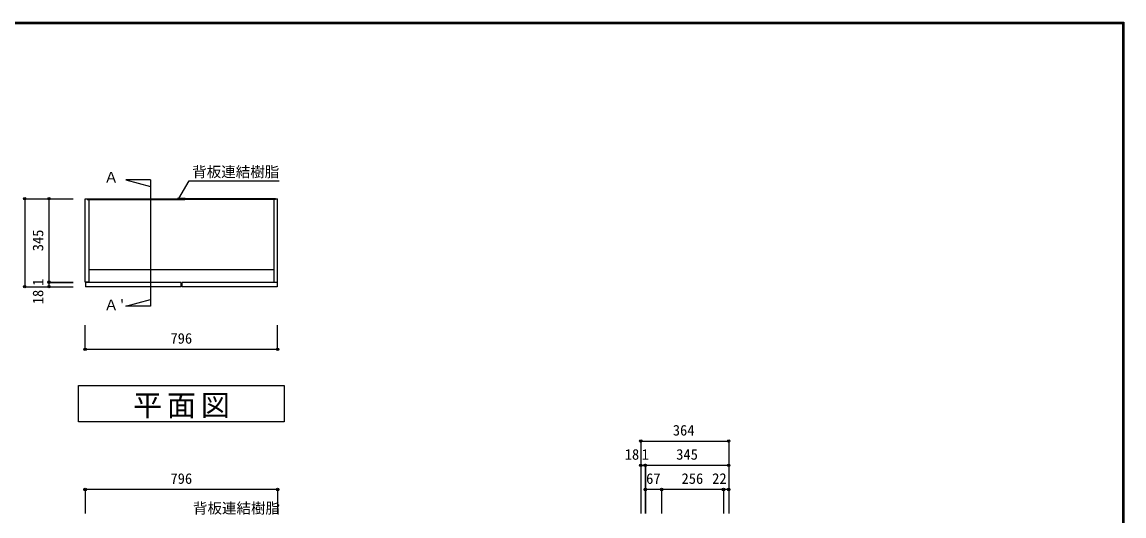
# Model space of a CAD drawing. Units: millimetres at full size, sheet at 1:20; some dimension numbers follow another scale. Extents: x -3893 to 3907, y -2871 to 2783.
# Drawn here: x -653 to 3907, y 740 to 2783 of the extents above; entities that cross this region are included whole.
import ezdxf
from ezdxf.enums import TextEntityAlignment as Align

# ---------------------------------------------------------------- set-up
doc = ezdxf.new("R2010")
doc.units = ezdxf.units.MM
doc.header["$LTSCALE"] = 20
doc.header["$PDMODE"] = 32
doc.header["$PDSIZE"] = 10
for name, color, linetype in [('0-1_本体', 2, 'Continuous'), ('0-2_扉', 3, 'Continuous'), ('0-4_棚', 2, 'Continuous'), ('0-7_', 7, 'Continuous'), ('0-A_文字', 7, 'Continuous'), ('0-B_寸法', 7, 'Continuous'), ('F-1_枠', 6, 'Continuous')]:
    doc.layers.add(name, color=color, linetype=linetype)
doc.styles.add('ＭＳ ゴシック', font='')
doc.styles.get('ＭＳ ゴシック').set_extended_font_data('MS Gothic')

msp = doc.modelspace()

# ---------------------------------------------------------------- linework, layer by layer
at = {"layer": '0-1_本体'}
for p, q in [((-391.39, 1707.58), (-391.39, 2052.58)), ((396.61, 2052.58), (404.61, 2052.58)), ((404.61, 1707.58), (404.61, 2052.58)), ((-383.39, 2051.08), (1.11, 2051.08)), ((-376.39, 2049.58), (-376.39, 1707.58)), ((396.61, 2051.08), (12.11, 2051.08)), ((389.61, 2049.58), (389.61, 1707.58)), ((-376.39, 1707.58), (-391.39, 1707.58)), ((389.61, 1707.58), (404.61, 1707.58))]:
    msp.add_line(p, q, dxfattribs=at)
at = {"layer": '0-1_本体', "color": 7}
for p, q in [((-383.39, 2052.58), (1.11, 2052.58)), ((396.61, 2052.58), (12.11, 2052.58))]:
    msp.add_line(p, q, dxfattribs=at)
at = {"layer": '0-1_本体'}
for points in [[(-391.39, 2052.58), (-383.39, 2052.58), (-383.39, 2049.58), (1.11, 2049.58)], [(396.61, 2052.58), (396.61, 2049.58), (12.11, 2049.58)]]:
    msp.add_lwpolyline(points, dxfattribs=at)
at = {"layer": '0-2_扉', "color": 2}
for p, q in [((4.61, 1688.58), (-389.39, 1688.58)), ((4.61, 1706.58), (4.61, 1688.58)), ((402.61, 1706.58), (8.61, 1706.58)), ((8.61, 1706.58), (8.61, 1688.58)), ((402.61, 1688.58), (8.61, 1688.58)), ((402.61, 1706.58), (402.61, 1688.58))]:
    msp.add_line(p, q, dxfattribs=at)
msp.add_lwpolyline([(4.61, 1706.58), (-389.39, 1706.58), (-389.39, 1688.58)], dxfattribs=at)
at = {"layer": '0-4_棚', "color": 3}
msp.add_line((-376.39, 1759.58), (389.61, 1759.58), dxfattribs=at)
at = {"layer": '0-7_'}
for p, q in [((-9.39, 2053.08), (-9.39, 2052.58)), ((-9.39, 2052.58), (1.11, 2052.58)), ((22.11, 2053.58), (-8.89, 2053.58)), ((1.11, 2049.58), (1.11, 2052.58)), ((2.11, 2052.58), (11.11, 2052.58)), ((2.11, 2049.58), (2.11, 2052.58)), ((11.11, 2049.58), (11.11, 2052.58)), ((12.11, 2049.58), (12.11, 2052.58)), ((12.11, 2052.58), (22.61, 2052.58)), ((22.61, 2053.08), (22.61, 2052.58)), ((-7.39, 2049.58), (1.11, 2049.58)), ((-7.39, 2049.08), (-7.39, 2049.58)), ((20.11, 2048.58), (-6.89, 2048.58)), ((2.11, 2049.58), (11.11, 2049.58)), ((12.11, 2049.58), (20.61, 2049.58)), ((20.61, 2049.08), (20.61, 2049.58))]:
    msp.add_line(p, q, dxfattribs=at)
for centre, start, end in [((-8.89, 2053.08), 90, 180), ((22.11, 2053.08), 0, 90), ((-6.89, 2049.08), 180, 270), ((20.11, 2049.08), 270, 0)]:
    msp.add_arc(centre, 0.5, start, end, dxfattribs=at)
at = {"layer": '0-A_文字'}
for p, q in [((-223.62, 2130.14), (-120.75, 2102.58)), ((-120.75, 2130.14), (-223.62, 2130.14)), ((-120.75, 2130.14), (-120.75, 1608.02)), ((-3.97, 2052.99), (38.48, 2126.51)), ((38.48, 2126.51), (411.62, 2126.51)), ((-223.62, 1608.02), (-120.75, 1635.58)), ((-120.75, 1608.02), (-223.62, 1608.02)), ((-418.39, 1129.58), (-418.39, 1279.58)), ((-418.39, 1279.58), (431.61, 1279.58)), ((431.61, 1279.58), (431.61, 1129.58)), ((431.61, 1129.58), (-418.39, 1129.58))]:
    msp.add_line(p, q, dxfattribs=at)
at = {"layer": '0-B_寸法', "color": 4}
for p, q in [((-641.39, 2052.58), (-441.39, 2052.58)), ((-641.39, 2052.58), (-641.39, 1688.58)), ((-541.39, 2052.58), (-541.39, 1707.58)), ((-641.39, 1688.58), (-441.39, 1688.58)), ((-541.39, 1707.58), (-441.39, 1707.58)), ((-541.39, 1707.58), (-541.39, 1706.58)), ((-541.39, 1706.58), (-441.39, 1706.58)), ((-541.39, 1706.58), (-541.39, 1688.58)), ((-391.39, 1429.58), (-391.39, 1529.58)), ((404.61, 1429.58), (404.61, 1529.58)), ((-391.39, 1429.58), (404.61, 1429.58)), ((1907.61, 1049.71), (2271.61, 1049.71)), ((1907.61, 1049.71), (1907.61, 749.71)), ((2271.61, 1049.71), (2271.61, 849.71)), ((1907.61, 949.71), (2271.61, 949.71)), ((1925.61, 949.71), (1925.61, 749.71)), ((1926.61, 949.71), (1926.61, 849.71)), ((-391.39, 849.71), (-391.39, 749.71)), ((404.61, 849.71), (-391.39, 849.71)), ((404.61, 849.71), (404.61, 749.71)), ((1993.61, 849.71), (1926.61, 849.71)), ((1926.61, 849.71), (1926.61, 749.71)), ((1993.61, 849.71), (1993.61, 749.71)), ((2249.61, 849.71), (1993.61, 849.71)), ((2249.61, 849.71), (2249.61, 749.71)), ((2271.61, 849.71), (2249.61, 849.71)), ((2271.61, 849.71), (2271.61, 749.71))]:
    msp.add_line(p, q, dxfattribs=at)
at = {"layer": '0-B_寸法'}
for p in [(-641.39, 2052.58), (-541.39, 2052.58), (-641.39, 1688.58), (-541.39, 1707.58), (-541.39, 1706.58), (-541.39, 1688.58), (-391.39, 1429.58), (404.61, 1429.58), (1907.61, 1049.71), (2271.61, 1049.71), (1907.61, 949.71), (1925.61, 949.71), (1926.61, 949.71), (2271.61, 949.71), (-391.39, 849.71), (404.61, 849.71), (1926.61, 849.71), (1993.61, 849.71), (2249.61, 849.71), (2271.61, 849.71)]:
    msp.add_point(p, dxfattribs=at)
at = {"layer": 'F-1_枠'}
for p, q in [((-3893.39, 2783.33), (3906.61, 2783.33)), ((3899.95, 2783.33), (3899.95, -2803.33)), ((3903.28, 2783.33), (3903.28, -2803.33)), ((3906.61, 2783.33), (3906.61, -2803.33)), ((-3893.39, 2780), (3906.61, 2780)), ((-3893.39, 2776.67), (3906.61, 2776.67))]:
    msp.add_line(p, q, dxfattribs=at)

# ---------------------------------------------------------------- texts
at = {"layer": '0-A_文字', "style": 'ＭＳ ゴシック'}
for s, p in [('背板連結樹脂', (51.62, 2128.64)), ('Ａ ', (-313.62, 2106.14)), ("Ａ'", (-313.62, 1578.02)), ('背板連結樹脂', (54.6, 737.14))]:
    msp.add_text(s, height=43.99, dxfattribs=at).set_placement(p, align=Align.BOTTOM_LEFT)
at = {"layer": '0-A_文字', "insert": (-193.39, 1144.58), "char_height": 87.98, "attachment_point": 7, "style": 'ＭＳ ゴシック'}
msp.add_mtext('\\T1.17;平面図', dxfattribs=at)
at = {"layer": '0-B_寸法', "style": 'ＭＳ ゴシック'}
for s, p in [('345', (-551.39, 1835.08)), ('1', (-551.39, 1692.08)), ('18', (-551.39, 1616.12))]:
    msp.add_text(s, height=43.99, rotation=90, dxfattribs=at).set_placement(p, align=Align.BOTTOM_LEFT)
for s, p in [('796', (-38.39, 1439.58)), ('364', (2040.11, 1059.71)), ('18', (1841.21, 959.71)), ('1', (1911.11, 959.71)), ('345', (2054.11, 959.71)), ('796', (-38.39, 859.71)), ('67', (1929.61, 859.71)), ('256', (2076.11, 859.71)), ('22', (2202.9, 859.71))]:
    msp.add_text(s, height=43.99, dxfattribs=at).set_placement(p, align=Align.BOTTOM_LEFT)

doc.saveas('drawing.dxf')
